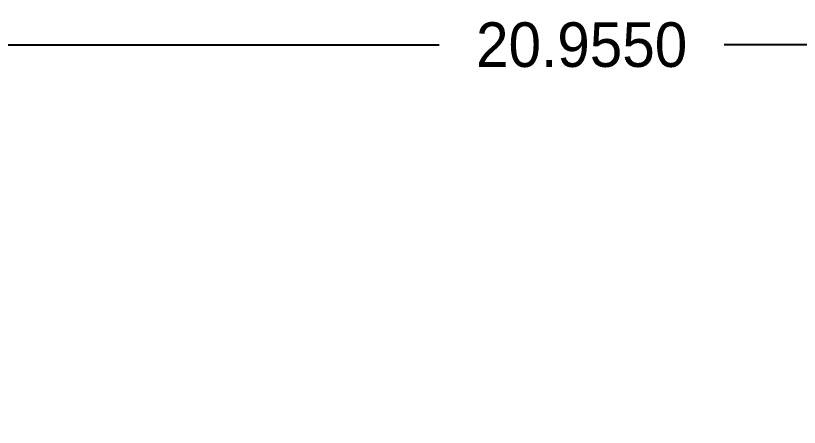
# Model space of a CAD drawing. Extents: x -87.3 to -53.8, y 2.2 to 28.4.
# Drawn here: x -72.38 to -67.1, y 25.59 to 28.35 of the extents above; entities that cross this region are included whole.
import ezdxf

# ---------------------------------------------------------------- set-up
doc = ezdxf.new("R2010")
doc.units = 0
doc.layers.get('0').update_dxf_attribs({"linetype": 'CONTINUOUS'})
doc.layers.get('DEFPOINTS').update_dxf_attribs({"linetype": 'CONTINUOUS'})
doc.styles.add('VCDSTYLE33', font='txt', dxfattribs={"width": 0.98})
doc.dimstyles.new('VCDDIMSTYLE01', dxfattribs={"dimtxt": 0.3, "dimasz": 0.18, "dimexe": 0.18, "dimexo": 0.0625, "dimgap": 0.09, "dimtad": 0, "dimtih": 1, "dimtoh": 1, "dimdec": 4, "dimzin": 12, "dimtxsty": 'VCDSTYLE33', "dimsah": 1, "dimcen": 0.09, "dimazin": 3, "dimtfac": 1, "dimtdec": 4, "dimtmove": 0, "dimatfit": 3, "dimtolj": 1, "dimtzin": 0})

# ---------------------------------------------------------------- blocks, each defined once
blk = doc.blocks.new('*D2018')
at = {"color": 0}
for p, q in [((-79.0449, 21.5523), (-79.0449, 28.3376)), ((-58.0899, 21.5523), (-58.0899, 28.3376)), ((-78.8649, 28.1576), (-69.5254, 28.1576)), ((-58.2699, 28.1576), (-67.6094, 28.1576))]:
    blk.add_line(p, q, dxfattribs=at)
for points in [[(-78.8649, 28.1876), (-78.8649, 28.1276), (-79.0449, 28.1576)], [(-58.2699, 28.1276), (-58.2699, 28.1876), (-58.0899, 28.1576)]]:
    blk.add_solid(points, dxfattribs=at)
at = {"layer": 'DEFPOINTS', "color": 0}
for p in [(-58.0899, 28.1576), (-79.0449, 21.4898), (-58.0899, 21.4898)]:
    blk.add_point(p, dxfattribs=at)
at = {"color": 0, "insert": (-68.5674, 28.1576), "char_height": 0.3, "attachment_point": 5, "style": 'VCDSTYLE33'}
blk.add_mtext('\\A1;20.9550', dxfattribs=at)

msp = doc.modelspace()

# ---------------------------------------------------------------- dimensions: what is measured, and where the dimension line sits
dim = msp.add_linear_dim(base=(-58.08992, 28.15757), p1=(-79.04492, 21.4898), p2=(-58.08992, 21.4898), text='20.9550', dimstyle='VCDDIMSTYLE01')
dim.commit()
dim.dimension.update_dxf_attribs({"geometry": '*D2018', "text_midpoint": (-68.56742, 28.15757)})

doc.saveas('drawing.dxf')
